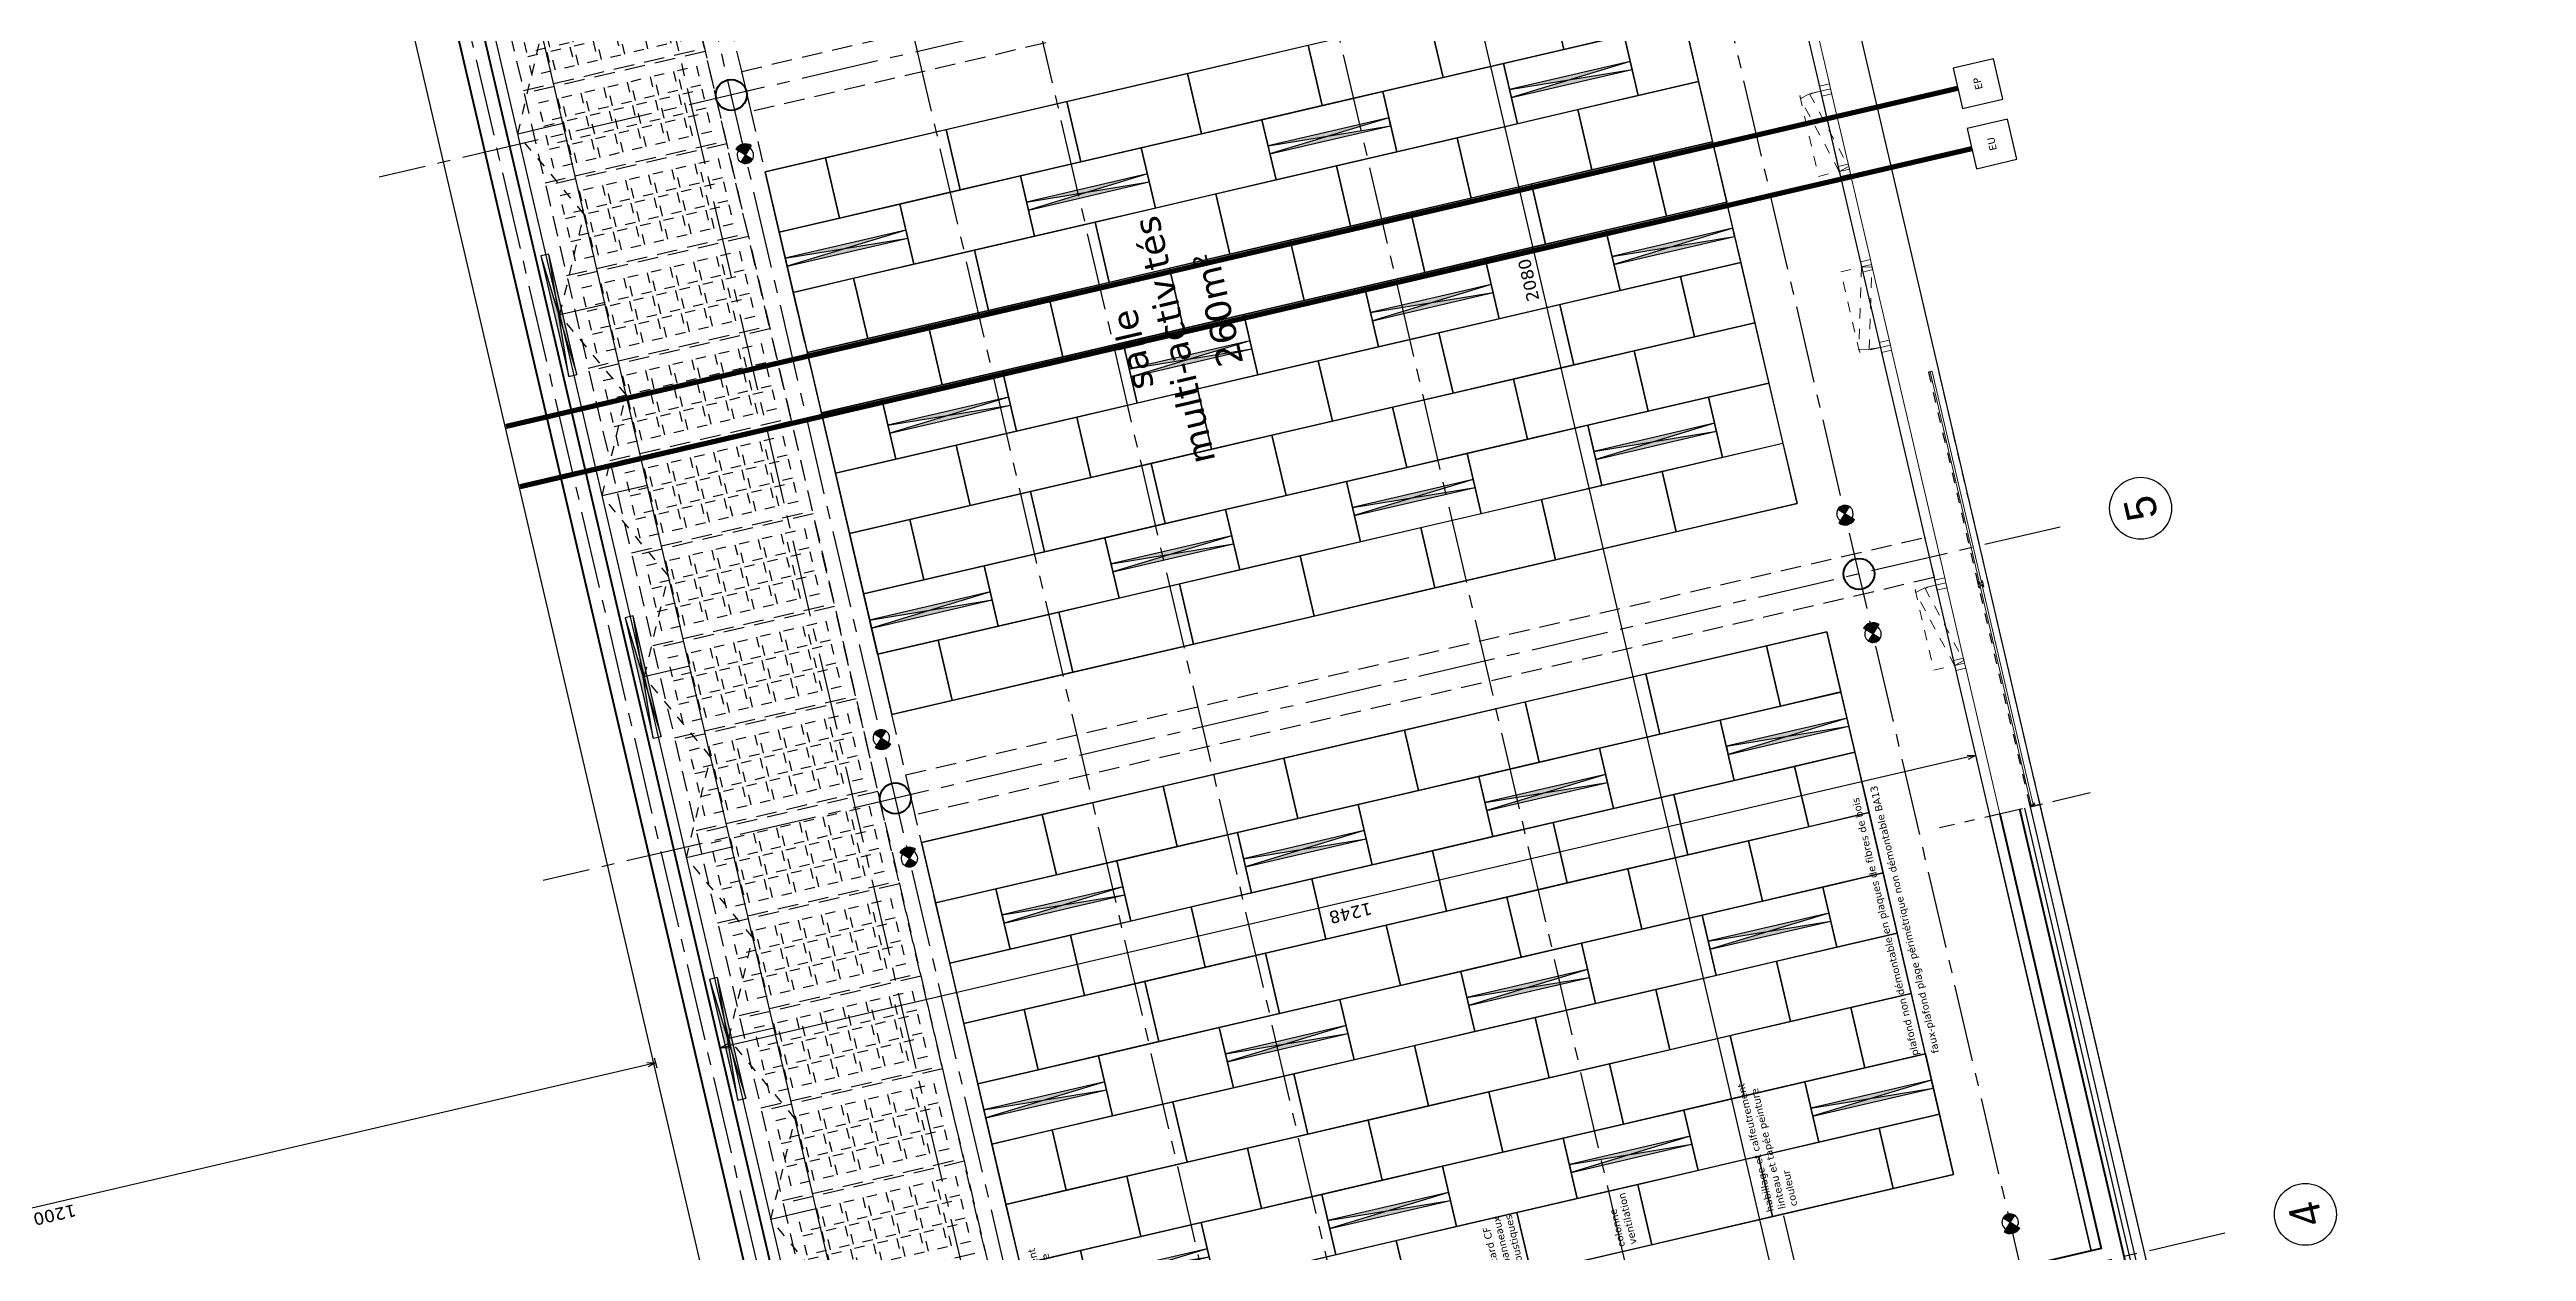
# Model space of a CAD drawing. Header units: metres. Extents: x 595957 to 596489, y 139635 to 139908.
# Drawn here: x 596075.85 to 596099.83, y 139691.31 to 139702.95 of the extents above; entities that cross this region are included whole.
import ezdxf
from ezdxf.enums import TextEntityAlignment as Align

# ---------------------------------------------------------------- set-up
doc = ezdxf.new("R2010")
doc.units = ezdxf.units.M
doc.header["$MEASUREMENT"] = 0
doc.header["$PDMODE"] = 3
doc.header["$PDSIZE"] = 0.1
for name, pattern in [('01', [0.15, 0.1, -0.05]), ('02', [0.28, 0.2, -0.08]), ('AXES2', [1.125, 0.75, -0.125, 0.125, -0.125]), ('CACHE2', [0.1875, 0.125, -0.0625]), ('POINTILLE', [0.25, 0, -0.25])]:
    doc.linetypes.add(name, pattern=pattern)
for name, color, linetype in [('00-AXE-0.00', 14, 'AXES2'), ('01-CLOISON-0.25', 3, 'Continuous'), ('01-DOUBLAGE-0.0x', 6, 'Continuous'), ('01-ISOL-0.08', 43, 'ISOLATION'), ('01-SANITAIRE-0.15', 44, 'Continuous'), ('02-VU-CACHE-01-0.10', 133, '01'), ('02-VU-CACHE-02-0.10', 133, '02'), ('06-COT-50&100-0.20', 2, 'Continuous'), ('06-SYMB-DIVERS-0.20', 20, 'Continuous'), ('06-TXT-DETAILS-DIVERS-02.20', 2, 'Continuous'), ('06-TXT-DIVERS-0.20', 70, 'Continuous'), ('06-TXT-ETIQUETTES SURFACES', 210, 'Continuous'), ('07-ECLAIRAGE-0.13', 31, 'Continuous'), ('07-PLAFONDS-0.13', 5, 'Continuous'), ('08-VU-0.08', 56, 'Continuous'), ('08-VU-0.13', 44, 'Continuous')]:
    doc.layers.add(name, color=color, linetype=linetype)
doc.layers.add('01-BETON-0.40', color=4, linetype='Continuous', lineweight=40)
doc.layers.add('01-MEN-CP-0.15', color=2, linetype='Continuous', lineweight=18)
doc.layers.add('07-SF-HABIT-0.05', color=7, linetype='Continuous', plot=False)
doc.styles.add('COT', font='verdana.ttf')
doc.styles.add('locaux 100', font='verdana.ttf', dxfattribs={"height": 0.22})
doc.styles.add('locaux 20', font='verdana.ttf', dxfattribs={"height": 0.07})
doc.styles.get("Standard").update_dxf_attribs({"font": 'arial.ttf'})
doc.linetypes.add('ISOLATION', pattern='A,0.0001,-0.1,[134,ltypeshp.shx,S=0.1,R=0,X=-0.1,Y=0],-0.2,[134,ltypeshp.shx,S=0.1,R=180,X=0.1,Y=0],-0.1', length=0.4001)
doc.dimstyles.new('COT50', dxfattribs={"dimtxt": 0.12, "dimasz": 0.08, "dimexe": 0.05, "dimexo": 0, "dimgap": 0.05, "dimtad": 1, "dimdec": 0, "dimlfac": 100, "dimzin": 0, "dimdsep": 46, "dimtxsty": 'COT', "dimblk": 'OPEN30', "dimcen": 0.04, "dimdle": 0.05, "dimclrd": 256, "dimclre": 256, "dimclrt": 6, "dimadec": 0, "dimazin": 0, "dimtm": 1e-09, "dimtfac": 1, "dimtdec": 0, "dimtmove": 1, "dimatfit": 0, "dimldrblk": 'OPEN30', "dimfxl": 0.05, "dimfxlon": 1, "dimtolj": 1, "dimtzin": 0, "dimlwd": -1, "dimlwe": -1, "dimarcsym": 0})

# ---------------------------------------------------------------- blocks, each defined once
blk = doc.blocks.new('fen80')
for points in [[(0.05, -0.1), (0, -0.1), (0, 0), (0.05, 0)], [(0.1, -0.1), (0.05, -0.1), (0.05, 0), (0.1, 0)], [(0.85, -0.1), (0.05, -0.1), (0.05, 0), (0.85, 0)], [(0.85, -0.1), (0.8, -0.1), (0.8, 0), (0.85, 0)], [(0.9, -0.1), (0.85, -0.1), (0.85, 0), (0.9, 0)]]:
    blk.add_lwpolyline(points, close=True)
at = {"linetype": '01'}
blk.add_lwpolyline([(0.849, 0.11), (0.076, -0.097), (0.05, 0), (0.823, 0.207)], close=True, dxfattribs=at)
blk.add_lwpolyline([(0.85, 0), (0.85, 0.207), (0.05, 0.207), (0.05, 0)], dxfattribs=at)
blk.add_arc((0.05, 0), 0.8, 0, 14.9998, dxfattribs=at)
blk = doc.blocks.new('_Open30')
at = {"color": 0, "linetype": 'ByBlock', "lineweight": -2}
for p, q in [((-1, 0.27), (0, 0)), ((0, 0), (-1, -0.27)), ((0, 0), (-1, 0))]:
    blk.add_line(p, q, dxfattribs=at)
blk = doc.blocks.new('*D17')
at = {"layer": '06-COT-50&100-0.20', "transparency": 16777216}
for p, q in [((596094.482, 139696.161), (596094.505, 139696.064)), ((596094.416, 139696.095), (596082.417, 139693.298)), ((596082.35, 139693.231), (596082.327, 139693.328))]:
    blk.add_line(p, q, dxfattribs=at)
at = {"layer": 'Defpoints', "color": 0, "transparency": 16777216}
for p in [(596094.45, 139696.302), (596082.339, 139693.279), (596083.458, 139688.478)]:
    blk.add_point(p, dxfattribs=at)
at = {"layer": '06-COT-50&100-0.20', "transparency": 16777216, "xscale": 0.08, "yscale": 0.08, "zscale": 0.08}
for p, rotation in [((596094.494, 139696.113), 13.12127038304243), ((596082.339, 139693.279), 193.1212703830424)]:
    blk.add_blockref('_Open30', p, dxfattribs=dict(at, rotation=rotation))
at = {"layer": '06-COT-50&100-0.20', "color": 6, "transparency": 16777216, "insert": (596088.442, 139694.586), "char_height": 0.12, "attachment_point": 5, "rotation": 193.1213, "style": 'COT'}
blk.add_mtext('\\A1;1248', dxfattribs=at)
blk = doc.blocks.new('*D18')
at = {"layer": '06-COT-50&100-0.20', "transparency": 16777216}
for p, q in [((596081.635, 139693.115), (596070.104, 139690.427)), ((596081.701, 139693.182), (596081.724, 139693.085)), ((596070.014, 139690.458), (596070.037, 139690.361))]:
    blk.add_line(p, q, dxfattribs=at)
at = {"layer": 'Defpoints', "color": 0, "transparency": 16777216}
for p in [(596081.182, 139695.411), (596069.511, 139692.616), (596070.026, 139690.409)]:
    blk.add_point(p, dxfattribs=at)
at = {"layer": '06-COT-50&100-0.20', "transparency": 16777216, "xscale": 0.08, "yscale": 0.08, "zscale": 0.08}
for p, rotation in [((596081.713, 139693.134), 13.12127038304243), ((596070.026, 139690.409), 193.1212703830424)]:
    blk.add_blockref('_Open30', p, dxfattribs=dict(at, rotation=rotation))
at = {"layer": '06-COT-50&100-0.20', "color": 6, "transparency": 16777216, "insert": (596075.895, 139691.662), "char_height": 0.12, "attachment_point": 5, "rotation": 193.1213, "style": 'COT'}
blk.add_mtext('\\A1;1200', dxfattribs=at)
blk = doc.blocks.new('Spot-directionnel')
h = blk.add_hatch(color=256)
h.dxf.hatch_style = 1
h.paths.add_polyline_path([(-0.057, 0.057, 0.414214), (-0.057, -0.057), (0, 0)])
h = blk.add_hatch(color=256)
h.dxf.hatch_style = 1
h.paths.add_polyline_path([(0.078, 0.078), (0, 0), (0.078, -0.078, 0.414214)])
for p, q in [((-0.057, -0.057), (0.078, 0.078)), ((-0.057, 0.057), (0.078, -0.078))]:
    blk.add_line(p, q)
for radius, start, end in [(0.08, 45, 315), (0.11, 315, 45)]:
    blk.add_arc((0, 0), radius, start, end)
blk = doc.blocks.new('*D49')
at = {"layer": '06-COT-50&100-0.20', "transparency": 16777216}
for p, q in [((596087.868, 139710.862), (596087.965, 139710.884)), ((596092.62, 139690.695), (596087.934, 139710.795)), ((596092.589, 139690.606), (596092.686, 139690.629))]:
    blk.add_line(p, q, dxfattribs=at)
at = {"layer": 'Defpoints', "color": 0, "transparency": 16777216}
for p in [(596087.916, 139710.873), (596086.863, 139710.627), (596092.205, 139690.517)]:
    blk.add_point(p, dxfattribs=at)
at = {"layer": '06-COT-50&100-0.20', "transparency": 16777216, "xscale": 0.08, "yscale": 0.08, "zscale": 0.08}
for p, rotation in [((596087.916, 139710.873), 103.1212703830424), ((596092.638, 139690.618), 283.1212703830424)]:
    blk.add_blockref('_Open30', p, dxfattribs=dict(at, rotation=rotation))
at = {"layer": '06-COT-50&100-0.20', "color": 6, "transparency": 16777216, "insert": (596090.167, 139700.72), "char_height": 0.12, "attachment_point": 5, "rotation": 103.1213, "style": 'COT'}
blk.add_mtext('\\A1;2080', dxfattribs=at)
blk = doc.blocks.new('A$C088F410E')
h = blk.add_hatch(color=256)
h.dxf.hatch_style = 1
h.paths.add_polyline_path([(-0.04, 1.2), (-0.04, 0), (0, 0.6)])
h = blk.add_hatch(color=256)
h.dxf.hatch_style = 1
h.paths.add_polyline_path([(0.04, 1.2), (0, 0.6), (0.04, 0)])
for p, q in [((0.04, 0), (-0.04, 1.2)), ((0.04, 1.2), (-0.04, 0))]:
    blk.add_line(p, q)
blk.add_lwpolyline([(0.04, 0), (0.04, 1.2), (-0.04, 1.2), (-0.04, 0)], close=True)
blk = doc.blocks.new('A$C5BE8690B')
for points in [[(0, -1.2), (0.6, -1.2), (0.6, 0), (0, 0)], [(0, -2.4), (0.6, -2.4), (0.6, -1.2), (0, -1.2)], [(0, -3.6), (0.6, -3.6), (0.6, -2.4), (0, -2.4)], [(0, -4.8), (0.6, -4.8), (0.6, -3.6), (0, -3.6)], [(0, -6), (0.6, -6), (0.6, -4.8), (0, -4.8)], [(0, -7.2), (0.6, -7.2), (0.6, -6), (0, -6)], [(0, -8.4), (0.6, -8.4), (0.6, -7.2), (0, -7.2)], [(0, -9), (0.6, -9), (0.6, -8.4), (0, -8.4)]]:
    blk.add_lwpolyline(points, close=True)
blk = doc.blocks.new('A$C07BA4181')
for points in [[(0.6, -0.6), (0, -0.6), (0, 0), (0.6, 0)], [(0.6, -1.8), (0, -1.8), (0, -0.6), (0.6, -0.6)], [(0.6, -3), (0, -3), (0, -1.8), (0.6, -1.8)], [(0.6, -4.2), (0, -4.2), (0, -3), (0.6, -3)], [(0.6, -5.4), (0, -5.4), (0, -4.2), (0.6, -4.2)], [(0.6, -6.6), (0, -6.6), (0, -5.4), (0.6, -5.4)], [(0.6, -7.8), (0, -7.8), (0, -6.6), (0.6, -6.6)], [(0.6, -9), (0, -9), (0, -7.8), (0.6, -7.8)]]:
    blk.add_lwpolyline(points, close=True)
blk = doc.blocks.new('A$C79887286')
for p in [(0, -1.2), (0, -3.6), (0, -6), (0, -8.4)]:
    blk.add_blockref('A$C088F410E', p)
blk = doc.blocks.new('A$C63F82283')
at = {"layer": '02-VU-CACHE-01-0.10'}
for points in [[(0.12, 1.685), (0.31, 1.685), (0.31, 1.495), (0.12, 1.495)], [(0.35, 1.685), (0.54, 1.685), (0.54, 1.495), (0.35, 1.495)], [(0.58, 1.685), (0.77, 1.685), (0.77, 1.495), (0.58, 1.495)], [(0.12, 1.455), (0.31, 1.455), (0.31, 1.265), (0.12, 1.265)], [(0.35, 1.455), (0.54, 1.455), (0.54, 1.265), (0.35, 1.265)], [(0.58, 1.455), (0.77, 1.455), (0.77, 1.265), (0.58, 1.265)], [(0.12, 1.225), (0.31, 1.225), (0.31, 1.035), (0.12, 1.035)], [(0.35, 1.225), (0.54, 1.225), (0.54, 1.035), (0.35, 1.035)], [(0.58, 1.225), (0.77, 1.225), (0.77, 1.035), (0.58, 1.035)], [(0.12, 0.995), (0.31, 0.995), (0.31, 0.805), (0.12, 0.805)], [(0.35, 0.995), (0.54, 0.995), (0.54, 0.805), (0.35, 0.805)], [(0.58, 0.995), (0.77, 0.995), (0.77, 0.805), (0.58, 0.805)], [(0.12, 0.765), (0.31, 0.765), (0.31, 0.575), (0.12, 0.575)], [(0.35, 0.765), (0.54, 0.765), (0.54, 0.575), (0.35, 0.575)], [(0.58, 0.765), (0.77, 0.765), (0.77, 0.575), (0.58, 0.575)], [(0.12, 0.535), (0.31, 0.535), (0.31, 0.345), (0.12, 0.345)], [(0.35, 0.535), (0.54, 0.535), (0.54, 0.345), (0.35, 0.345)], [(0.58, 0.535), (0.77, 0.535), (0.77, 0.345), (0.58, 0.345)], [(0.12, 0.305), (0.31, 0.305), (0.31, 0.115), (0.12, 0.115)], [(0.35, 0.305), (0.54, 0.305), (0.54, 0.115), (0.35, 0.115)], [(0.58, 0.305), (0.77, 0.305), (0.77, 0.115), (0.58, 0.115)]]:
    blk.add_lwpolyline(points, close=True, dxfattribs=at)
at = {"layer": '02-VU-CACHE-02-0.10'}
blk.add_lwpolyline([(0, 0), (0.89, 0), (0.89, 1.8), (0, 1.8)], close=True, dxfattribs=at)

msp = doc.modelspace()

# ---------------------------------------------------------------- linework, layer by layer
at = {"layer": '00-AXE-0.00'}
for p, q in [((596099.828, 139670.147), (596085.783, 139730.398)), ((596096.207, 139669.302), (596082.162, 139729.554)), ((596093.473, 139668.665), (596079.429, 139728.917)), ((596092.302, 139668.392), (596078.257, 139728.644)), ((596090.11, 139667.881), (596076.066, 139728.133)), ((596090.498, 139667.972), (596076.453, 139728.224)), ((596085.257, 139680.21), (596074.189, 139727.692)), ((596093.724, 139705.142), (596079.037, 139701.718)), ((596095.313, 139698.326), (596080.626, 139694.902)), ((596096.908, 139691.484), (596082.22, 139688.061))]:
    msp.add_line(p, q, dxfattribs=at)
at = {"layer": '00-AXE-0.00', "linetype": 'Continuous'}
for centre in [(596096.092, 139698.508), (596097.687, 139691.666)]:
    msp.add_circle(centre, 0.3, dxfattribs=at)
at = {"layer": '01-BETON-0.40'}
msp.add_lwpolyline([(596078.187, 139709.991), (596083.374, 139687.739), (596083.617, 139687.796), (596083.515, 139688.234), (596085.393, 139688.672), (596085.336, 139688.915), (596083.458, 139688.478), (596078.737, 139708.733), (596080.614, 139709.171), (596080.558, 139709.414), (596078.68, 139708.977), (596078.43, 139710.048), (596078.187, 139709.991)], close=True, dxfattribs=at)
msp.add_lwpolyline([(596094.729, 139695.546), (596094.729, 139695.546), (596095.71, 139691.334), (596093.208, 139690.75), (596093.264, 139690.507), (596095.962, 139691.136), (596094.923, 139695.591)], dxfattribs=at)
for centre in [(596082.446, 139702.513), (596093.365, 139697.872), (596084.035, 139695.697)]:
    msp.add_circle(centre, 0.15, dxfattribs=at)
at = {"layer": '01-CLOISON-0.25'}
msp.add_lwpolyline([(596094.729, 139695.546), (596095.71, 139691.334), (596095.613, 139691.311), (596094.631, 139695.523)], dxfattribs=at)
at = {"layer": '01-DOUBLAGE-0.0x', "linetype": 'POINTILLE', "ltscale": 0.1}
msp.add_lwpolyline([(596094.073, 139699.834), (596094.039, 139699.826), (596095.021, 139695.614), (596095.118, 139695.637), (596094.136, 139699.849)], dxfattribs=at)
at = {"layer": '01-DOUBLAGE-0.0x'}
msp.add_lwpolyline([(596093.636, 139690.542), (596093.659, 139690.445), (596096.191, 139691.035), (596095.118, 139695.637), (596095.021, 139695.614), (596096.071, 139691.11)], close=True, dxfattribs=at)
at = {"layer": '01-ISOL-0.08', "ltscale": 0.1}
msp.add_line((596096.022, 139691.098), (596094.972, 139695.603), dxfattribs=at)
at = {"layer": '01-MEN-CP-0.15'}
for points in [[(596093.079, 139702.622), (596092.693, 139704.277), (596092.596, 139704.255), (596092.982, 139702.599)], [(596093.186, 139701.723), (596093.379, 139700.895), (596093.477, 139700.918), (596093.284, 139701.745)], [(596093.583, 139700.018), (596094.098, 139697.812), (596094.195, 139697.835), (596093.681, 139700.041)], [(596094.552, 139697.804), (596094.556, 139697.784), (596094.527, 139697.777), (596094.522, 139697.797), (596094.513, 139697.794), (596094.519, 139697.765), (596094.568, 139697.777), (596094.561, 139697.806)], [(596094.565, 139697.745), (596094.561, 139697.765), (596094.531, 139697.758), (596094.536, 139697.738), (596094.526, 139697.736), (596094.519, 139697.765), (596094.568, 139697.777), (596094.575, 139697.747)], [(596094.537, 139697.754), (596095.032, 139695.632), (596095.052, 139695.637), (596094.557, 139697.759)], [(596095.053, 139695.652), (596095.058, 139695.633), (596095.028, 139695.626), (596095.024, 139695.645), (596095.014, 139695.643), (596095.021, 139695.614), (596095.07, 139695.625), (596095.063, 139695.655)]]:
    msp.add_lwpolyline(points, close=True, dxfattribs=at)
for points in [[(596094.073, 139699.834), (596094.55, 139697.788), (596094.531, 139697.783), (596094.054, 139699.829)], [(596094.729, 139695.546), (596094.399, 139696.959), (596094.302, 139696.936), (596094.631, 139695.523)]]:
    msp.add_lwpolyline(points, dxfattribs=at)
at = {"layer": '01-SANITAIRE-0.15'}
for points in [[(596094.757, 139702.474), (596094.757, 139702.474), (596094.666, 139702.863), (596094.666, 139702.863), (596094.276, 139702.773), (596094.276, 139702.773), (596094.367, 139702.383), (596094.367, 139702.383)], [(596094.893, 139701.89), (596094.893, 139701.89), (596094.802, 139702.279), (596094.802, 139702.279), (596094.412, 139702.188), (596094.412, 139702.188), (596094.503, 139701.799), (596094.503, 139701.799)]]:
    msp.add_lwpolyline(points, close=True, dxfattribs=at)
at = {"layer": '01-SANITAIRE-0.15', "linetype": 'AXES2', "const_width": 0.05}
msp.add_lwpolyline([(596080.264, 139699.301), (596094.322, 139702.578)], dxfattribs=at)
at = {"layer": '01-SANITAIRE-0.15', "linetype": 'CACHE2', "const_width": 0.05}
msp.add_lwpolyline([(596080.4, 139698.717), (596094.458, 139701.993)], dxfattribs=at)
at = {"layer": '02-VU-CACHE-02-0.10'}
for points in [[(596085.748, 139689.011), (596081.026, 139709.267), (596080.734, 139709.199), (596085.455, 139688.943)], [(596082.638, 139702.352), (596082.547, 139702.742), (596092.413, 139705.041), (596092.503, 139704.652)], [(596084.227, 139695.537), (596084.136, 139695.926), (596094.001, 139698.226), (596094.092, 139697.836)]]:
    msp.add_lwpolyline(points, close=True, dxfattribs=at)
at = {"layer": '06-SYMB-DIVERS-0.20', "linetype": 'AXES2', "ltscale": 0.5}
msp.add_line((596095.605, 139695.75), (596094.144, 139695.41), dxfattribs=at)
at = {"layer": '06-TXT-DETAILS-DIVERS-02.20'}
msp.add_lwpolyline([(596093.222, 139690.649), (596092.856, 139690.718), (596092.639, 139691.651)], dxfattribs=at)
at = {"layer": '07-PLAFONDS-0.13'}
for points in [[(596092.765, 139698.553), (596091.539, 139703.812), (596082.774, 139701.769), (596084, 139696.51)], [(596094.28, 139692.053), (596093.054, 139697.312), (596084.289, 139695.269), (596085.515, 139690.01)]]:
    msp.add_lwpolyline(points, close=True, dxfattribs=at)
at = {"layer": '07-SF-HABIT-0.05'}
for points in [[(596078.737, 139708.733), (596090.892, 139711.566), (596095.613, 139691.311), (596083.458, 139688.478)], [(596082.778, 139688.492), (596077.834, 139709.702), (596066.196, 139706.989), (596071.14, 139685.78)]]:
    msp.add_lwpolyline(points, close=True, dxfattribs=at)
at = {"layer": '08-VU-0.08'}
for p, q in [((596096.111, 139691.376), (596091.39, 139711.631)), ((596080.816, 139702.236), (596080.378, 139702.134)), ((596081.224, 139700.483), (596080.786, 139700.381)), ((596081.633, 139698.73), (596081.195, 139698.628)), ((596082.042, 139696.977), (596081.604, 139696.875)), ((596082.45, 139695.224), (596082.012, 139695.122)), ((596082.859, 139693.471), (596082.421, 139693.369)), ((596083.267, 139691.718), (596082.829, 139691.616))]:
    msp.add_line(p, q, dxfattribs=at)
at = {"layer": '08-VU-0.13'}
for points in [[(596083.994, 139688.603), (596079.272, 139708.858), (596078.737, 139708.733), (596083.458, 139688.478)], [(596078.737, 139708.733), (596078.834, 139708.756), (596083.556, 139688.5), (596083.458, 139688.478)]]:
    msp.add_lwpolyline(points, close=True, dxfattribs=at)
at = {"layer": '08-VU-0.13', "linetype": 'POINTILLE', "ltscale": 0.25}
for points in [[(596080.378, 139702.134), (596080.611, 139703.113), (596079.969, 139703.887)], [(596080.786, 139700.381), (596081.02, 139701.36), (596080.378, 139702.134)], [(596081.195, 139698.628), (596081.429, 139699.607), (596080.786, 139700.381)], [(596081.604, 139696.875), (596081.837, 139697.854), (596081.195, 139698.628)], [(596082.012, 139695.122), (596082.246, 139696.101), (596081.604, 139696.875)], [(596082.421, 139693.369), (596082.655, 139694.348), (596082.012, 139695.122)], [(596082.829, 139691.616), (596083.063, 139692.595), (596082.421, 139693.369)], [(596083.238, 139689.863), (596083.472, 139690.842), (596082.829, 139691.616)]]:
    msp.add_lwpolyline(points, dxfattribs=at)

# ---------------------------------------------------------------- block references
at = {"rotation": 103.1212703830424}
for p in [(596082.187, 139702.966), (596082.396, 139702.069), (596082.605, 139701.173), (596082.814, 139700.276), (596083.023, 139699.38), (596083.232, 139698.484), (596083.441, 139697.587), (596083.649, 139696.691), (596083.858, 139695.795), (596084.067, 139694.898), (596084.276, 139694.002), (596084.485, 139693.106), (596084.694, 139692.209), (596084.903, 139691.313)]:
    msp.add_blockref('A$C63F82283', p, dxfattribs=at)
at = {"layer": '01-MEN-CP-0.15', "rotation": 103.1212703830424}
for p in [(596093.186, 139701.723), (596094.302, 139696.936)]:
    msp.add_blockref('fen80', p, dxfattribs=at)
at = {"layer": '01-MEN-CP-0.15', "xscale": -1, "rotation": 103.121270387006}
msp.add_blockref('fen80', (596093.379, 139700.895), dxfattribs=at)
at = {"layer": '07-ECLAIRAGE-0.13'}
for name, p, rotation in [('A$C79887286', (596082.978, 139700.892), 103.1212703830424), ('Spot-directionnel', (596082.583, 139701.929), 103.1212703830424), ('A$C79887286', (596083.971, 139699.275), 103.1212703830424), ('A$C088F410E', (596080.64, 139700.963), 193.1212703792485), ('A$C79887286', (596083.795, 139697.386), 103.1212703830424), ('Spot-directionnel', (596093.229, 139698.456), 283.121270390643), ('A$C088F410E', (596081.457, 139697.457), 193.1212703792485), ('Spot-directionnel', (596093.501, 139697.288), 103.1212703830424), ('A$C79887286', (596085.078, 139694.528), 103.1212703830424), ('Spot-directionnel', (596083.899, 139696.282), 283.121270390643), ('Spot-directionnel', (596084.171, 139695.113), 103.1212703830424), ('A$C79887286', (596084.902, 139692.639), 103.1212703830424), ('A$C088F410E', (596082.275, 139693.951), 193.1212703792485), ('A$C79887286', (596085.895, 139691.022), 103.1212703830424), ('Spot-directionnel', (596094.829, 139691.59), 283.121270390643)]:
    msp.add_blockref(name, p, dxfattribs=dict(at, rotation=rotation))
at = {"layer": '07-PLAFONDS-0.13', "rotation": 103.1212703830424}
for p in [(596082.91, 139701.184), (596083.183, 139700.016), (596083.455, 139698.847), (596083.727, 139697.678), (596084, 139696.51), (596084.561, 139694.1), (596084.834, 139692.931), (596085.106, 139691.763), (596085.379, 139690.594)]:
    msp.add_blockref('A$C07BA4181', p, dxfattribs=at)
at = {"layer": '07-PLAFONDS-0.13', "xscale": -1, "rotation": 103.121270382207}
for p in [(596082.91, 139701.184), (596083.183, 139700.016), (596083.455, 139698.847), (596083.727, 139697.678), (596084.289, 139695.269), (596084.561, 139694.1), (596084.834, 139692.931), (596085.106, 139691.763), (596085.379, 139690.594)]:
    msp.add_blockref('A$C5BE8690B', p, dxfattribs=at)

# ---------------------------------------------------------------- texts
at = {"layer": '00-AXE-0.00'}
for s, p in [('5', (596096.092, 139698.508)), ('4', (596097.687, 139691.666))]:
    msp.add_text(s, height=0.3, rotation=103.1213, dxfattribs=at).set_placement(p, align=Align.MIDDLE_CENTER)
at = {"layer": '01-SANITAIRE-0.15', "char_height": 0.07, "width": 0.15887, "attachment_point": 5, "rotation": 103.1213, "style": 'locaux 20'}
for s, insert in [('EP', (596094.516, 139702.623)), ('EU', (596094.653, 139702.039))]:
    msp.add_mtext(s, dxfattribs=dict(at, insert=insert))
at = {"layer": '06-TXT-DETAILS-DIVERS-02.20', "char_height": 0.07, "attachment_point": 4, "rotation": 103.1213, "style": 'locaux 20'}
for s, insert, width in [('habillage et calfeutrement linteau et tapée peinture couleur', (596092.623, 139691.718), 1.56851), ('colonne\\Pventilation', (596091.124, 139691.363), 1.15877), ('placard CF\\P+ panneaux\\Pacoustiques', (596089.993, 139691.074), 1.15877), ('habillage et calfeutrement linteau et tapée peinture couleur', (596085.754, 139690.117), 1.56851)]:
    msp.add_mtext(s, dxfattribs=dict(at, insert=insert, width=width))
at = {"layer": '06-TXT-DIVERS-0.20', "insert": (596086.535, 139700.091), "char_height": 0.25, "width": 2.37148, "attachment_point": 5, "rotation": 103.1213, "style": 'locaux 100'}
msp.add_mtext('salle multi-activités', dxfattribs=at)
at = {"layer": '06-TXT-ETIQUETTES SURFACES', "insert": (596087.159, 139700.436), "char_height": 0.25, "attachment_point": 5, "rotation": 103.1213, "style": 'locaux 100'}
msp.add_mtext('260m²', dxfattribs=at)
at = {"layer": '07-PLAFONDS-0.13', "char_height": 0.07, "width": 6.62142, "attachment_point": 4, "rotation": 103.1213, "style": 'locaux 20'}
for s, insert in [('plafond non démontable en plaques de fibres de bois', (596093.92, 139693.205)), ('faux-plafond plage périmétrique non démontable BA13', (596094.118, 139693.23))]:
    msp.add_mtext(s, dxfattribs=dict(at, insert=insert))

# ---------------------------------------------------------------- dimensions: what is measured, and where the dimension line sits
at = {"layer": '06-COT-50&100-0.20'}
for base, p1, p2, angle, picture, middle in [((596087.916, 139710.873), (596092.205, 139690.517), (596086.863, 139710.627), 103.1213, '*D49', (596090.167, 139700.72)), ((596082.339, 139693.279), (596094.45, 139696.302), (596083.458, 139688.478), 193.1213, '*D17', (596088.442, 139694.586)), ((596070.026, 139690.409), (596081.182, 139695.411), (596069.511, 139692.616), 193.1213, '*D18', (596075.895, 139691.662))]:
    dim = msp.add_linear_dim(base=base, p1=p1, p2=p2, angle=angle, dimstyle='COT50', dxfattribs=at)
    dim.commit()
    dim.dimension.update_dxf_attribs({"geometry": picture, "text_midpoint": middle})

doc.saveas('drawing.dxf')
